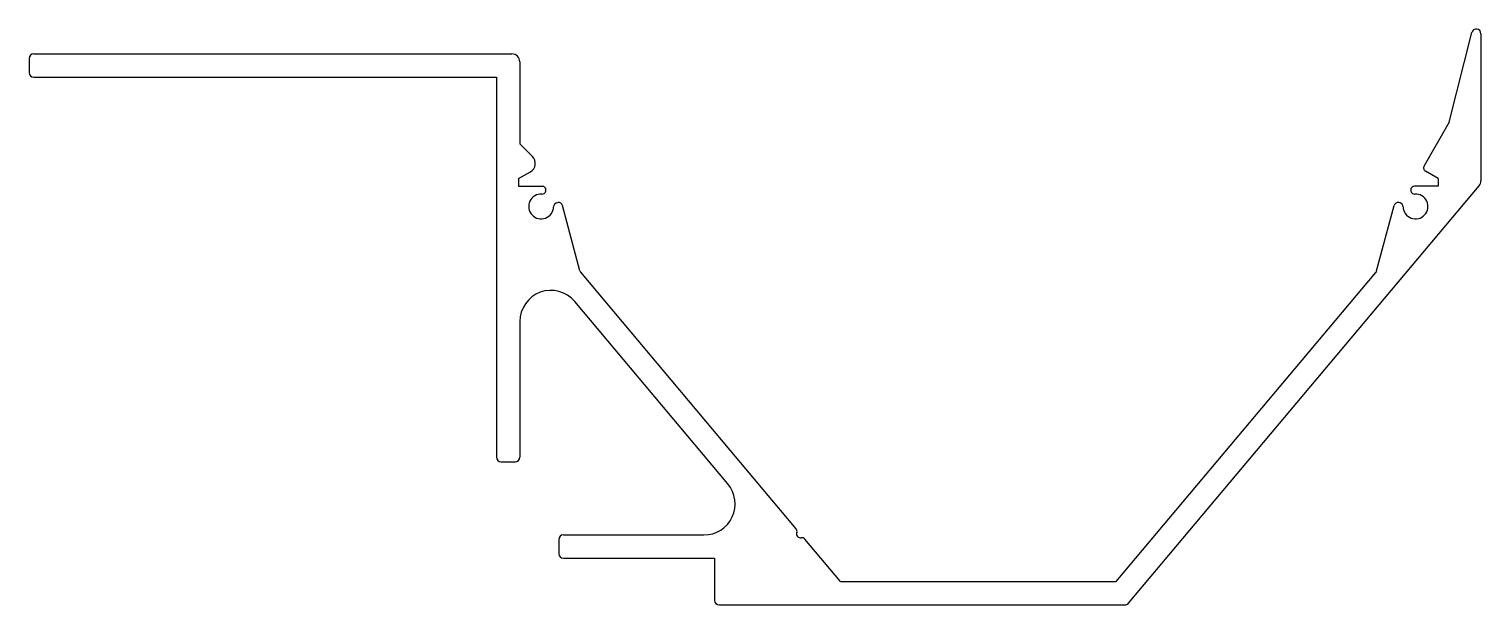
# Model space of a CAD drawing. Extents: x 1885.3 to 1978.5, y 1577.3 to 1614.3.
import ezdxf

# ---------------------------------------------------------------- set-up
doc = ezdxf.new("R2010")
doc.units = 0
doc.layers.get('0').update_dxf_attribs({"linetype": 'CONTINUOUS'})

msp = doc.modelspace()

# ---------------------------------------------------------------- linework, layer by layer
at = {"linetype": 'BYBLOCK'}
for p, q in [((1976.49, 1608.305), (1977.932, 1614.071)), ((1978.523, 1613.998), (1978.523, 1604.548)), ((1885.323, 1612.398), (1885.323, 1611.498)), ((1885.623, 1612.698), (1916.323, 1612.698)), ((1916.823, 1612.198), (1916.823, 1606.928)), ((1885.623, 1611.198), (1915.323, 1611.198)), ((1915.323, 1611.198), (1915.323, 1586.798)), ((1976.49, 1608.305), (1974.871, 1605.5)), ((1916.823, 1606.928), (1917.641, 1606.11)), ((1916.751, 1604.698), (1917.51, 1605.132)), ((1975.767, 1604.698), (1974.963, 1605.158)), ((1916.751, 1604.698), (1916.751, 1604.198)), ((1916.751, 1604.198), (1918.257, 1604.198)), ((1955.9, 1577.405), (1978.406, 1604.226)), ((1975.767, 1604.198), (1974.261, 1604.198)), ((1975.767, 1604.698), (1975.767, 1604.198)), ((1918.496, 1603.873), (1918.496, 1603.875)), ((1919.189, 1603.126), (1919.276, 1603.145)), ((1973.329, 1603.126), (1973.242, 1603.145)), ((1974.023, 1603.873), (1974.022, 1603.875)), ((1920.688, 1598.764), (1919.573, 1602.966)), ((1971.828, 1598.758), (1972.945, 1602.966)), ((1934.562, 1582.194), (1920.738, 1598.668)), ((1955.111, 1578.798), (1971.778, 1598.661)), ((1930.179, 1585.084), (1920.355, 1596.791)), ((1916.823, 1595.506), (1916.823, 1586.798)), ((1915.623, 1586.498), (1916.523, 1586.498)), ((1919.623, 1581.798), (1928.647, 1581.798)), ((1919.323, 1581.498), (1919.323, 1580.598)), ((1937.411, 1578.798), (1935.118, 1581.531)), ((1919.623, 1580.298), (1929.323, 1580.298)), ((1929.323, 1580.298), (1929.323, 1577.598)), ((1937.411, 1578.798), (1955.111, 1578.798)), ((1929.623, 1577.298), (1955.671, 1577.298))]:
    msp.add_line(p, q, dxfattribs=at)
for centre, radius, start, end in [((1978.223, 1613.998), 0.3, 0, 165.96321), ((1885.623, 1612.398), 0.3, 90, 180), ((1916.323, 1612.198), 0.5, 0, 90), ((1885.623, 1611.498), 0.3, 180, 270), ((1917.202, 1605.671), 0.621, 299.76169, 45), ((1975.087, 1605.375), 0.25, 150, 240.23831), ((1918.257, 1603.948), 0.25, 342.88034, 90), ((1974.261, 1603.948), 0.25, 90, 197.11966), ((1978.023, 1604.548), 0.5, 320, 360), ((1918.195, 1602.898), 0.8, 86.65449, 359.10619), ((1918.257, 1603.946), 0.25, 266.65449, 342.88034), ((1919.245, 1602.882), 0.25, 102.88034, 179.10619), ((1919.332, 1602.902), 0.25, 14.86235, 102.88034), ((1973.186, 1602.902), 0.25, 77.11966, 165.13765), ((1973.273, 1602.882), 0.25, 0.89381, 77.11966), ((1974.323, 1602.898), 0.8, 180.89381, 93.34551), ((1974.262, 1603.946), 0.25, 197.11966, 273.34551), ((1920.93, 1598.829), 0.25, 194.86235, 220), ((1971.586, 1598.822), 0.25, 320, 345.13765), ((1918.823, 1595.506), 2, 40, 180), ((1915.623, 1586.798), 0.3, 180, 270), ((1916.523, 1586.798), 0.3, 270, 0), ((1928.647, 1583.798), 2, 270, 40), ((1919.623, 1581.498), 0.3, 90, 180), ((1934.37, 1582.033), 0.25, 340, 40), ((1934.84, 1581.862), 0.25, 160, 280), ((1934.927, 1581.37), 0.25, 40, 100), ((1919.623, 1580.598), 0.3, 180, 270), ((1929.623, 1577.598), 0.3, 180, 270), ((1955.671, 1577.598), 0.3, 270, 320)]:
    msp.add_arc(centre, radius, start, end, dxfattribs=at)

doc.saveas('drawing.dxf')
